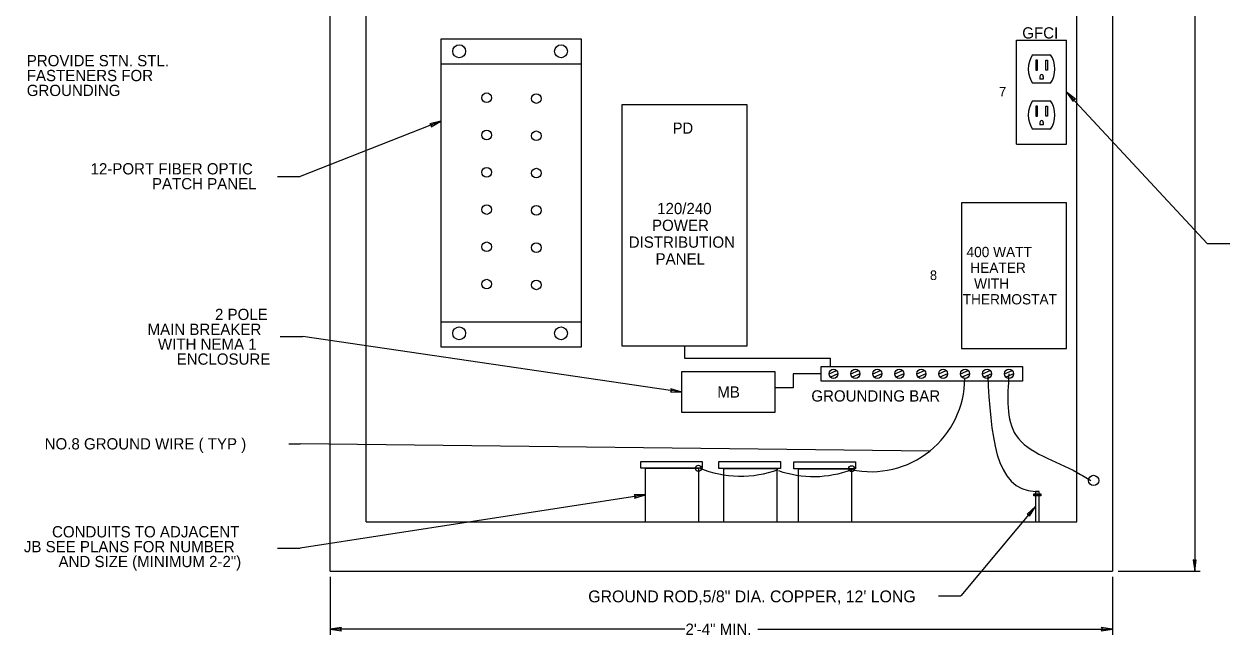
# Model space of a CAD drawing. Extents: x 507436 to 508484, y 495513 to 496173.
# Drawn here: x 507819.2 to 508154.9, y 495766.6 to 495936.5 of the extents above; entities that cross this region are included whole.
import ezdxf

# ---------------------------------------------------------------- set-up
doc = ezdxf.new("R2010")
doc.units = 0
doc.layers.add('1', color=7, linetype='Continuous')

msp = doc.modelspace()

# ---------------------------------------------------------------- linework, layer by layer
at = {"layer": '1'}
for p, q in [((507904.37, 495784.3), (507904.37, 496113.51)), ((508122.25, 496113.51), (508122.25, 495784.3)), ((507914.42, 495798.01), (507914.42, 496072.36)), ((508112.25, 495798.01), (508112.25, 496068.9)), ((508145.1, 495945.77), (508145.1, 495784.3)), ((508095.52, 495932.05), (508109.42, 495932.05)), ((508095.52, 495903.18), (508095.52, 495932.05)), ((508109.42, 495903.18), (508109.42, 495932.05)), ((508099.95, 495928.03), (508104.99, 495928.03)), ((507935.27, 495925.49), (507974.24, 495925.49)), ((508104.99, 495920.1), (508099.95, 495920.1)), ((508102, 495921.93), (508102, 495921.27)), ((508102.93, 495921.27), (508102, 495921.27)), ((508102.93, 495921.93), (508102.93, 495921.27)), ((508109.42, 495917.62), (508148.63, 495875.4)), ((508020.51, 495914.11), (507985.6, 495914.11)), ((507985.6, 495914.11), (507985.6, 495847.02)), ((508020.51, 495847.02), (508020.51, 495914.11)), ((508099.95, 495915.24), (508104.99, 495915.24)), ((507935.23, 495909.56), (507896.02, 495894.19)), ((508102, 495909.13), (508102, 495908.5)), ((508102.93, 495909.13), (508102.93, 495908.5)), ((508104.99, 495907.31), (508099.95, 495907.31)), ((508102.93, 495908.5), (508102, 495908.5)), ((508095.52, 495903.18), (508109.42, 495903.18)), ((507889.75, 495894.19), (507896.02, 495894.19)), ((508109.36, 495886.8), (508080.19, 495886.8)), ((508080.19, 495886.8), (508080.19, 495846.31)), ((508109.36, 495846.31), (508109.36, 495886.8)), ((507985.6, 495880.57), (507985.6, 495880.57)), ((508154.9, 495875.4), (508148.63, 495875.4)), ((507935.27, 495853.68), (507974.24, 495853.68)), ((507890.47, 495849.61), (507896.74, 495849.61)), ((508002.28, 495834.17), (507896.74, 495849.61)), ((507985.6, 495847.02), (508020.51, 495847.02)), ((508003.06, 495847.02), (508003.06, 495843.56)), ((508080.19, 495846.31), (508109.36, 495846.31)), ((508003.06, 495843.56), (508043.63, 495843.56)), ((508043.63, 495843.56), (508043.63, 495841.3)), ((508002.28, 495839.89), (508028.24, 495839.89)), ((508002.28, 495828.44), (508002.28, 495839.89)), ((508028.24, 495839.89), (508028.24, 495828.44)), ((508037.17, 495839.26), (508033.26, 495839.26)), ((508033.26, 495839.26), (508033.26, 495835.36)), ((508041.07, 495839.26), (508037.17, 495839.26)), ((508043.29, 495839.26), (508045.41, 495840.19)), ((508045.78, 495839.26), (508043.65, 495838.33)), ((508049.39, 495839.26), (508051.52, 495840.19)), ((508051.88, 495839.26), (508049.76, 495838.33)), ((508055.5, 495839.26), (508057.62, 495840.19)), ((508057.99, 495839.26), (508055.86, 495838.33)), ((508061.61, 495839.26), (508063.73, 495840.19)), ((508064.1, 495839.26), (508061.97, 495838.33)), ((508067.71, 495839.26), (508069.84, 495840.19)), ((508070.2, 495839.26), (508068.08, 495838.33)), ((508073.82, 495839.26), (508075.94, 495840.19)), ((508076.31, 495839.26), (508074.18, 495838.33)), ((508079.92, 495839.26), (508082.05, 495840.19)), ((508082.41, 495839.26), (508080.29, 495838.33)), ((508086.03, 495839.26), (508088.16, 495840.19)), ((508088.52, 495839.26), (508086.39, 495838.33)), ((508092.14, 495839.26), (508094.26, 495840.19)), ((508094.63, 495839.26), (508092.5, 495838.33)), ((508033.26, 495835.36), (508028.24, 495835.36)), ((508028.24, 495828.44), (508002.28, 495828.44)), ((507892.89, 495819.76), (507896.02, 495819.76)), ((508071.35, 495817.74), (507896.02, 495819.76)), ((507992.16, 495798.18), (507992.16, 495812.94)), ((507992.16, 495812.94), (508006.92, 495812.94)), ((508006.92, 495812.94), (508006.92, 495798.18)), ((508013.95, 495798.14), (508013.95, 495812.9)), ((508013.95, 495812.9), (508028.71, 495812.9)), ((508028.71, 495812.9), (508028.71, 495798.14)), ((508034.78, 495798.07), (508034.78, 495812.82)), ((508034.78, 495812.82), (508049.53, 495812.82)), ((508049.53, 495812.82), (508049.53, 495798.07)), ((507992.16, 495805.56), (507896.02, 495790.7)), ((508100.32, 495805.83), (508100.36, 495805.87)), ((508100.32, 495805.63), (508100.56, 495805.87)), ((508100.32, 495805.53), (508100.67, 495805.87)), ((508100.32, 495805.87), (508102.29, 495805.87)), ((508100.32, 495805.3), (508100.32, 495805.87)), ((508100.32, 495805.33), (508100.78, 495805.78)), ((508102.29, 495805.3), (508100.32, 495805.3)), ((508101.84, 495806.51), (508100.78, 495806.51)), ((508100.78, 495806.51), (508100.78, 495798.04)), ((508100.78, 495805.43), (508101.22, 495805.87)), ((508100.78, 495805.33), (508101.32, 495805.87)), ((508100.85, 495805.3), (508101.42, 495805.87)), ((508100.89, 495805.3), (508101.46, 495805.87)), ((508101.16, 495805.3), (508101.72, 495805.87)), ((508101.36, 495805.3), (508101.84, 495805.78)), ((508101.46, 495805.3), (508101.84, 495805.68)), ((508101.84, 495798.04), (508101.84, 495806.51)), ((508101.84, 495805.78), (508101.92, 495805.87)), ((508101.84, 495805.38), (508102.29, 495805.83)), ((508101.86, 495805.3), (508102.29, 495805.73)), ((508101.96, 495805.3), (508102.29, 495805.63)), ((508102.06, 495805.3), (508102.29, 495805.53)), ((508102.16, 495805.3), (508102.29, 495805.43)), ((508102.27, 495805.3), (508102.29, 495805.33)), ((508102.29, 495805.87), (508102.29, 495805.3)), ((508100.78, 495802.28), (508080.01, 495777.47)), ((507914.42, 495798.01), (508112.25, 495798.01)), ((507889.75, 495790.7), (507896.02, 495790.7)), ((507904.37, 495784.3), (508122.25, 495784.3)), ((507904.37, 495782.73), (507904.37, 495766.59)), ((508122.25, 495782.73), (508122.25, 495766.59)), ((508123.81, 495784.3), (508146.66, 495784.3)), ((508073.74, 495777.47), (508080.01, 495777.47)), ((508003.17, 495768.15), (507904.37, 495768.15)), ((508023.45, 495768.15), (508122.25, 495768.15))]:
    msp.add_line(p, q, dxfattribs=at)
for points in [[(507935.27, 495932.45), (507974.24, 495932.45), (507974.24, 495846.62), (507935.27, 495846.62)], [(508100.85, 495923.72), (508101.3, 495923.72), (508101.3, 495926.56), (508100.85, 495926.56)], [(508104.08, 495923.72), (508103.63, 495923.72), (508103.63, 495926.56), (508104.08, 495926.56)], [(508109.42, 495917.62), (508111.23, 495915.01), (508111.33, 495915.56), (508111.89, 495915.62)], [(508109.42, 495917.62), (508111.23, 495915.01), (508111.33, 495915.56), (508111.89, 495915.62)], [(508100.85, 495910.92), (508101.3, 495910.92), (508101.3, 495913.75), (508100.85, 495913.75)], [(508104.08, 495910.92), (508103.63, 495910.92), (508103.63, 495913.75), (508104.08, 495913.75)], [(507935.23, 495909.56), (507932.14, 495908.83), (507932.62, 495908.53), (507932.47, 495907.99)], [(508041.07, 495841.3), (508097.14, 495841.3), (508097.14, 495837.22), (508041.07, 495837.22)], [(508002.28, 495834.17), (507999.24, 495835.06), (507999.51, 495834.57), (507999.11, 495834.18)], [(508002.28, 495834.17), (507999.24, 495835.06), (507999.51, 495834.57), (507999.11, 495834.18)], [(507990.85, 495814.86), (508007.99, 495814.86), (508007.99, 495812.94), (507990.85, 495812.94)], [(508012.64, 495814.82), (508029.78, 495814.82), (508029.78, 495812.9), (508012.64, 495812.9)], [(508033.47, 495814.74), (508050.61, 495814.74), (508050.61, 495812.82), (508033.47, 495812.82)], [(507992.16, 495805.56), (507988.99, 495805.52), (507989.39, 495805.13), (507989.13, 495804.64)], [(508100.78, 495802.28), (508098.42, 495800.16), (508098.98, 495800.13), (508099.11, 495799.58)], [(508100.78, 495802.28), (508098.42, 495800.16), (508098.98, 495800.13), (508099.11, 495799.58)], [(508145.1, 495784.3), (508145.55, 495787.44), (508145.1, 495787.1), (508144.65, 495787.44)], [(508145.1, 495784.3), (508145.55, 495787.44), (508145.1, 495787.1), (508144.65, 495787.44)], [(507904.37, 495768.15), (507907.51, 495767.7), (507907.17, 495768.15), (507907.51, 495768.6)], [(508122.25, 495768.15), (508119.1, 495768.6), (508119.44, 495768.15), (508119.1, 495767.7)]]:
    msp.add_lwpolyline(points, close=True, dxfattribs=at)
for centre, radius in [((507940.31, 495929), 1.79), ((507968.66, 495929), 1.79), ((507947.96, 495916.06), 1.34), ((507961.8, 495915.84), 1.34), ((507947.96, 495905.69), 1.34), ((507961.8, 495905.47), 1.34), ((507947.96, 495895.32), 1.34), ((507961.8, 495895.09), 1.34), ((507947.96, 495884.95), 1.34), ((507961.8, 495884.72), 1.34), ((507947.96, 495874.58), 1.34), ((507961.8, 495874.35), 1.34), ((507947.96, 495864.2), 1.34), ((507961.8, 495863.98), 1.34), ((507940.31, 495850.51), 1.79), ((507968.66, 495850.51), 1.79), ((508006.92, 495812.94), 0.831), ((508006.92, 495812.94), 5.062410253425517e-14), ((508049.55, 495812.83), 0.831), ((508116.96, 495809.57), 1.42)]:
    msp.add_circle(centre, radius, dxfattribs=at)
for centre, radius, start, end in [((508055.04, 495838.03), 26.03, 257.7534, 359.8191), ((508018.66, 495840.4), 29.66, 247.2327, 290.6838), ((508038.98, 495840.31), 29.66, 250.7721, 290.8216)]:
    msp.add_arc(centre, radius, start, end, dxfattribs=at)
for centre, major_axis, start_param, end_param in [((508102.85, 495924.05), (0, -5.61), 3.928313, 5.49694), ((508102.09, 495924.05), (0, -5.61), 0.786246, 2.354872), ((508102.47, 495921.92), (0, -0.643), 1.570106, 4.713842), ((508102.85, 495911.25), (0, -5.61), 3.928313, 5.49694), ((508102.09, 495911.25), (0, -5.61), 0.786246, 2.354872), ((508102.47, 495909.12), (0, -0.643), 1.570106, 4.713842)]:
    msp.add_ellipse(centre, major_axis=major_axis, ratio=0.728875, start_param=start_param, end_param=end_param, dxfattribs=at)
for centre in [(508044.53, 495839.26), (508050.64, 495839.26), (508056.74, 495839.26), (508062.85, 495839.26), (508068.96, 495839.26), (508075.06, 495839.26), (508081.17, 495839.26), (508087.27, 495839.26), (508093.38, 495839.26)]:
    msp.add_ellipse(centre, major_axis=(0, 1.31), ratio=0.94971, dxfattribs=at)
for points in [[(508087.46, 495838.8), (508100.78, 495806.51), (508101.46, 495806.51)], [(508093.38, 495839.26), (508095.37, 495822.1), (508112.36, 495811.8), (508116.15, 495809.5)]]:
    msp.add_spline(points, degree=3, dxfattribs=at)

# ---------------------------------------------------------------- texts
msp.add_text('GFCI', height=3.135, rotation=360, dxfattribs=at).set_placement((508097.09, 495932.54))
for s, height, p in [('PROVIDE STN. STL.', 3.1349, (507819.91, 495924.82)), ('FASTENERS FOR ', 3.1349, (507819.91, 495920.68)), ('GROUNDING', 3.135, (507819.91, 495916.54)), ('7', 2.65, (508090.63, 495916.42)), ('PD', 3.078, (507999.74, 495906.07)), ('12-PORT FIBER OPTIC', 3.1349, (507837.67, 495894.72)), ('PATCH PANEL', 3.1349, (507854.77, 495890.58)), ('120/240', 3.135, (507995.43, 495883.67)), ('  POWER', 3.135, (507991.67, 495879)), ('DISTRIBUTION ', 3.1349, (507987.52, 495874.32)), ('  PANEL', 3.135, (507992.66, 495869.65)), (' 400 WATT', 2.85, (508080.5, 495871.71)), ('  HEATER', 2.85, (508080.5, 495867.32)), ('8', 2.65, (508071.38, 495865.34)), ('   WITH', 2.85, (508080.5, 495862.93)), ('THERMOSTAT', 2.85, (508080.5, 495858.55)), ('2 POLE', 3.135, (507872.32, 495854.2)), ('MAIN BREAKER', 3.1349, (507853.54, 495850.05)), ('WITH NEMA 1', 3.1349, (507856.43, 495845.91)), ('ENCLOSURE', 3.135, (507861.64, 495841.77)), ('MB', 3.135, (508012.18, 495832.6)), ('GROUNDING BAR', 3.1349, (508038.36, 495831.51)), ('NO.8 GROUND WIRE ( TYP )', 3.1349, (507824.89, 495818.18)), ('CONDUITS TO ADJACENT', 3.1349, (507826.94, 495793.71)), ('JB SEE PLANS FOR NUMBER', 3.1349, (507819.1, 495789.57)), ('AND SIZE (MINIMUM 2-2")', 3.1349, (507828.75, 495785.43)), ('GROUND ROD,5/8" DIA. COPPER, 12\' LONG', 3.2999, (507976.24, 495775.64)), ('2\'-4" MIN.', 3.135, (508003.33, 495766.59))]:
    msp.add_text(s, height=height, dxfattribs=at).set_placement(p)

doc.saveas('drawing.dxf')
